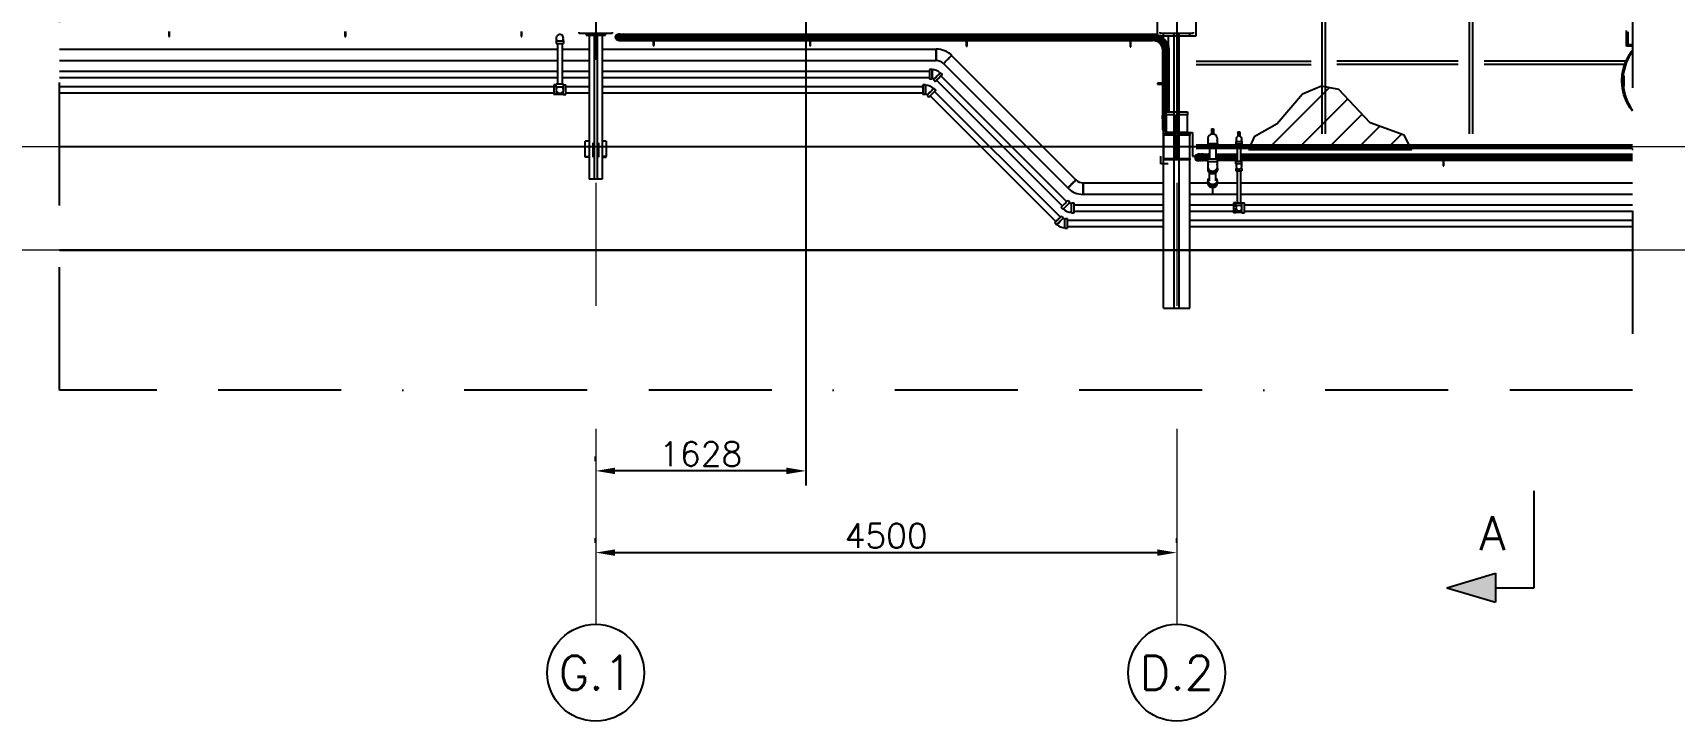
# Model space of a CAD drawing. Header units: metres. Extents: x 0 to 63075, y 0 to 44550.
# Drawn here: x 8052 to 20764, y 20105 to 25435 of the extents above; entities that cross this region are included whole.
import ezdxf
from ezdxf.enums import TextEntityAlignment as Align

# ---------------------------------------------------------------- set-up
doc = ezdxf.new("R2010")
doc.units = ezdxf.units.M
doc.header["$LTSCALE"] = 75
for name, pattern in [('BORDER', [44.45, 12.7, -6.35, 12.7, -6.35, 0, -6.35]), ('CENTER2', [28.575, 19.05, -3.175, 3.175, -3.175]), ('CENTERX2', [101.6, 63.5, -12.7, 12.7, -12.7])]:
    doc.linetypes.add(name, pattern=pattern)
for name, color, linetype in [('GSB', 7, 'Continuous'), ('SC1', 7, 'CENTER2'), ('SDM', 7, 'Continuous'), ('SL1', 8, 'Continuous'), ('SLM', 1, 'BORDER')]:
    doc.layers.add(name, color=color, linetype=linetype)
doc.styles.add('R100', font='simplex.shx', dxfattribs={"height": 2.5})
doc.styles.add('R140', font='simplex.shx', dxfattribs={"height": 3.5})
doc.styles.add('ROMANS', font='ROMANS.SHX')
doc.dimstyles.new('75___1-75', dxfattribs={"dimscale": 75, "dimtxt": 2.5, "dimasz": 2, "dimexe": 1.5, "dimexo": 1, "dimgap": 0.5, "dimtad": 1, "dimdec": 0, "dimzin": 12, "dimtxsty": 'ROMANS', "dimcen": 0, "dimclrd": 256, "dimclre": 256, "dimclrt": 3, "dimazin": 3, "dimtfac": 1, "dimtdec": 0, "dimtmove": 0, "dimatfit": 0, "dimfxl": 1, "dimlwd": -1, "dimlwe": -1, "dimarcsym": 0})

# ---------------------------------------------------------------- blocks, each defined once
blk = doc.blocks.new('A$C52ce5e24')
at = {"layer": 'SL1'}
h = blk.add_hatch(dxfattribs=at)
h.set_pattern_fill('_USER', color=256, scale=162.5, angle=45, style=0, pattern_type=0)
h.set_pattern_definition([(45, (-23841.37, -18073.27), (-114.90485, 114.90485), [])])
h.paths.add_polyline_path([(9209, 2979), (10471, 2979), (10414, 3092), (10151, 3188), (9908, 3445), (9772, 3471), (9625, 3408), (9429, 3178), (9252, 3079)])
for p, q in [((9779, 3101), (9779, 4201)), ((9779, 3101), (9779, 4201)), ((9805, 3101), (9805, 4201)), ((9805, 3101), (9805, 4201)), ((10919, 3101), (10919, 4201)), ((10919, 3101), (10919, 4201)), ((10945, 3101), (10945, 4201)), ((10945, 3101), (10945, 4201)), ((4152, 4124), (4152, 3878)), ((8652, 4144), (8652, 3858)), ((8800, 4144), (8800, 3858)), ((8504, 3867), (8504, 3997)), ((846, 3894), (846, 3855)), ((846, 3855), (852, 3855)), ((852, 3855), (852, 3894)), ((2210, 3894), (2210, 3855)), ((2210, 3855), (2216, 3855)), ((2216, 3855), (2216, 3894)), ((3574, 3894), (3574, 3855)), ((3574, 3855), (3580, 3855)), ((3580, 3855), (3580, 3894)), ((3846, 3823), (3902, 3823)), ((3846, 3823), (3846, 3802)), ((3849, 3823), (3849, 3838)), ((3899, 3838), (3899, 3823)), ((3902, 3823), (3902, 3802)), ((4024, 3878), (4024, 3889)), ((4280, 3878), (4024, 3878)), ((4077, 3878), (4077, 3866)), ((4077, 3866), (4227, 3866)), ((4102, 3866), (4102, 2751)), ((4140, 3866), (4140, 2751)), ((4140, 3866), (4140, 2751)), ((4152, 3878), (4152, 3866)), ((4164, 3866), (4164, 2751)), ((4164, 3866), (4164, 2751)), ((4202, 3866), (4202, 2751)), ((4227, 3866), (4227, 3878)), ((4280, 3889), (4280, 3878)), ((4306, 3850), (4307, 3859)), ((4309, 3850), (4306, 3850)), ((4307, 3841), (4306, 3850)), ((4307, 3859), (4313, 3867)), ((4310, 3859), (4307, 3859)), ((4313, 3833), (4307, 3841)), ((4310, 3841), (4307, 3841)), ((4309, 3850), (4310, 3859)), ((4309, 3850), (4318, 3850)), ((4310, 3841), (4309, 3850)), ((4310, 3859), (4316, 3867)), ((4310, 3859), (4320, 3859)), ((4316, 3833), (4310, 3841)), ((4320, 3841), (4310, 3841)), ((4313, 3867), (4321, 3872)), ((4316, 3867), (4313, 3867)), ((4316, 3833), (4313, 3833)), ((4321, 3827), (4313, 3833)), ((4316, 3867), (4323, 3872)), ((4316, 3867), (4324, 3867)), ((4316, 3833), (4324, 3833)), ((4323, 3827), (4316, 3833)), ((4318, 3850), (4320, 3859)), ((4320, 3841), (4318, 3850)), ((4318, 3850), (4333, 3850)), ((4320, 3859), (4324, 3867)), ((4320, 3859), (4334, 3859)), ((4324, 3833), (4320, 3841)), ((4334, 3841), (4320, 3841)), ((4321, 3872), (4330, 3874)), ((4323, 3872), (4321, 3872)), ((4330, 3825), (4321, 3827)), ((4323, 3827), (4321, 3827)), ((4332, 3874), (4323, 3872)), ((4323, 3872), (4331, 3872)), ((4323, 3827), (4331, 3827)), ((4332, 3825), (4323, 3827)), ((4324, 3867), (4331, 3872)), ((4324, 3867), (4338, 3867)), ((4331, 3827), (4324, 3833)), ((4324, 3833), (4338, 3833)), ((4330, 3874), (4331, 3874)), ((4332, 3825), (4330, 3825)), ((4331, 3872), (4340, 3874)), ((4331, 3872), (4344, 3872)), ((4331, 3827), (4344, 3827)), ((4340, 3825), (4331, 3827)), ((4340, 3874), (4332, 3874)), ((4332, 3825), (4340, 3825)), ((4333, 3850), (4334, 3859)), ((4333, 3850), (4352, 3850)), ((4334, 3841), (4333, 3850)), ((4334, 3859), (4338, 3867)), ((4334, 3859), (4354, 3859)), ((4354, 3841), (4334, 3841)), ((4338, 3833), (4334, 3841)), ((4338, 3867), (4344, 3872)), ((4338, 3867), (4357, 3867)), ((4344, 3827), (4338, 3833)), ((4338, 3833), (4357, 3833)), ((4340, 3874), (4352, 3874)), ((4340, 3825), (4352, 3825)), ((4344, 3872), (4352, 3874)), ((4362, 3872), (4344, 3872)), ((4344, 3827), (4362, 3827)), ((4352, 3825), (4344, 3827)), ((4348, 3872), (4346, 3873)), ((4352, 3874), (4359, 3872)), ((4352, 3874), (4368, 3874)), ((4352, 3850), (4354, 3859)), ((4354, 3841), (4352, 3850)), ((4352, 3850), (4376, 3850)), ((4352, 3825), (4368, 3825)), ((4354, 3859), (4357, 3867)), ((4354, 3859), (4377, 3859)), ((4357, 3833), (4354, 3841)), ((4377, 3841), (4354, 3841)), ((4357, 3867), (4362, 3872)), ((4379, 3867), (4357, 3867)), ((4362, 3827), (4357, 3833)), ((4357, 3833), (4379, 3833)), ((4365, 3867), (4361, 3871)), ((4368, 3874), (4362, 3872)), ((4362, 3872), (4383, 3872)), ((4368, 3825), (4362, 3827)), ((4362, 3827), (4383, 3827)), ((4368, 3874), (4387, 3874)), ((4368, 3825), (4387, 3825)), ((4373, 3872), (4378, 3867)), ((4376, 3850), (4377, 3859)), ((4377, 3841), (4376, 3850)), ((4376, 3850), (4402, 3850)), ((4377, 3859), (4379, 3867)), ((4377, 3859), (4403, 3859)), ((4403, 3841), (4377, 3841)), ((4379, 3833), (4377, 3841)), ((4383, 3872), (4379, 3867)), ((4379, 3867), (4404, 3867)), ((4379, 3833), (4404, 3833)), ((4383, 3827), (4379, 3833)), ((4383, 3872), (4387, 3874)), ((4406, 3872), (4383, 3872)), ((4387, 3825), (4383, 3827)), ((4383, 3827), (4406, 3827)), ((4387, 3874), (4408, 3874)), ((4387, 3874), (4391, 3872)), ((4387, 3825), (4408, 3825)), ((4402, 3850), (4403, 3859)), ((4402, 3850), (4430, 3850)), ((4403, 3841), (4402, 3850)), ((4403, 3859), (4404, 3867)), ((4403, 3859), (4430, 3859)), ((4403, 3841), (4430, 3841)), ((4404, 3833), (4403, 3841)), ((4404, 3867), (4406, 3872)), ((4404, 3867), (4430, 3867)), ((4404, 3833), (4430, 3833)), ((4406, 3827), (4404, 3833)), ((4408, 3874), (4406, 3872)), ((4406, 3872), (4430, 3872)), ((4408, 3825), (4406, 3827)), ((4406, 3827), (4430, 3827)), ((4408, 3874), (4430, 3874)), ((4408, 3825), (4430, 3825)), ((4430, 3874), (8465, 3874)), ((4430, 3872), (4430, 3874)), ((4430, 3872), (8465, 3872)), ((4430, 3867), (4430, 3872)), ((4430, 3859), (4430, 3867)), ((4430, 3867), (8465, 3867)), ((4430, 3859), (8465, 3859)), ((4430, 3850), (4430, 3859)), ((4430, 3850), (8465, 3850)), ((4430, 3841), (4430, 3850)), ((4430, 3841), (8465, 3841)), ((4430, 3833), (4430, 3841)), ((4430, 3827), (4430, 3833)), ((4430, 3833), (8465, 3833)), ((4430, 3825), (4430, 3827)), ((4430, 3827), (8465, 3827)), ((4430, 3825), (8465, 3825)), ((4598, 3825), (4598, 3786)), ((4605, 3786), (4605, 3825)), ((5810, 3825), (5810, 3783)), ((5816, 3783), (5816, 3825)), ((7022, 3825), (7022, 3780)), ((7028, 3780), (7028, 3825)), ((8291, 3825), (8291, 3776)), ((8297, 3776), (8297, 3825)), ((8493, 3871), (8465, 3874)), ((8465, 3872), (8465, 3874)), ((8493, 3869), (8465, 3872)), ((8465, 3867), (8465, 3872)), ((8465, 3859), (8465, 3867)), ((8492, 3864), (8465, 3867)), ((8490, 3856), (8465, 3859)), ((8465, 3850), (8465, 3859)), ((8488, 3847), (8465, 3850)), ((8465, 3841), (8465, 3850)), ((8486, 3838), (8465, 3841)), ((8465, 3833), (8465, 3841)), ((8465, 3827), (8465, 3833)), ((8484, 3831), (8465, 3833)), ((8465, 3825), (8465, 3827)), ((8483, 3825), (8465, 3827)), ((8482, 3824), (8465, 3825)), ((8482, 3824), (8483, 3825)), ((8482, 3824), (8498, 3818)), ((8483, 3825), (8484, 3831)), ((8483, 3825), (8499, 3820)), ((8484, 3831), (8486, 3838)), ((8484, 3831), (8501, 3824)), ((8486, 3838), (8488, 3847)), ((8505, 3832), (8486, 3838)), ((8488, 3847), (8490, 3856)), ((8488, 3847), (8509, 3840)), ((8490, 3856), (8492, 3864)), ((8490, 3856), (8513, 3848)), ((8492, 3864), (8493, 3869)), ((8492, 3864), (8516, 3855)), ((8493, 3871), (8519, 3862)), ((8493, 3869), (8493, 3871)), ((8493, 3869), (8519, 3860)), ((8498, 3818), (8499, 3820)), ((8498, 3818), (8513, 3809)), ((8499, 3820), (8501, 3824)), ((8499, 3820), (8514, 3810)), ((8501, 3824), (8505, 3832)), ((8501, 3824), (8517, 3815)), ((8505, 3832), (8509, 3840)), ((8522, 3821), (8505, 3832)), ((8509, 3840), (8513, 3848)), ((8509, 3840), (8528, 3828)), ((8513, 3848), (8516, 3855)), ((8513, 3848), (8534, 3835)), ((8514, 3810), (8517, 3815)), ((8516, 3855), (8519, 3860)), ((8516, 3855), (8539, 3842)), ((8517, 3815), (8522, 3821)), ((8517, 3815), (8530, 3801)), ((8519, 3862), (8543, 3847)), ((8519, 3860), (8519, 3862)), ((8519, 3860), (8542, 3846)), ((8522, 3821), (8528, 3828)), ((8536, 3806), (8522, 3821)), ((8524, 3878), (8524, 3889)), ((8780, 3878), (8524, 3878)), ((8585, 3858), (8525, 3858)), ((8528, 3828), (8534, 3835)), ((8528, 3828), (8544, 3812)), ((8534, 3835), (8539, 3842)), ((8534, 3835), (8551, 3818)), ((8539, 3842), (8542, 3846)), ((8539, 3842), (8557, 3823)), ((8542, 3846), (8543, 3847)), ((8542, 3846), (8561, 3826)), ((8543, 3847), (8563, 3827)), ((8544, 3812), (8551, 3818)), ((8550, 3840), (8550, 3878)), ((8551, 3818), (8557, 3823)), ((8551, 3818), (8564, 3797)), ((8557, 3823), (8561, 3826)), ((8557, 3823), (8571, 3801)), ((8561, 3826), (8563, 3827)), ((8561, 3826), (8576, 3803)), ((8578, 3804), (8563, 3827)), ((8585, 3858), (8585, 3781)), ((8800, 3858), (8585, 3858)), ((8632, 1751), (8632, 3878)), ((8632, 1751), (8632, 3878)), ((8652, 3858), (8652, 3103)), ((8672, 1751), (8672, 3878)), ((8672, 1751), (8672, 3878)), ((8753, 3858), (8753, 3878)), ((8780, 3889), (8780, 3878)), ((12135, 3781), (12135, 3901)), ((12145, 3891), (12145, 3791)), ((0, 3758), (3857, 3758)), ((3846, 3802), (3902, 3802)), ((3857, 3802), (3857, 3485)), ((3891, 3802), (3891, 3485)), ((3891, 3758), (4102, 3758)), ((4202, 3758), (6790, 3758)), ((4598, 3786), (4605, 3786)), ((5810, 3783), (5816, 3783)), ((6790, 3669), (6790, 3758)), ((6790, 3758), (6790, 3713)), ((6790, 3713), (6790, 3669)), ((6908, 3709), (7871, 2746)), ((7022, 3780), (7028, 3780)), ((8291, 3776), (8297, 3776)), ((8513, 3809), (8514, 3810)), ((8513, 3809), (8525, 3797)), ((8514, 3810), (8526, 3798)), ((8525, 3797), (8526, 3798)), ((8525, 3797), (8534, 3783)), ((8526, 3798), (8530, 3801)), ((8526, 3798), (8535, 3783)), ((8530, 3801), (8536, 3806)), ((8530, 3801), (8540, 3786)), ((8534, 3783), (8539, 3767)), ((8534, 3783), (8535, 3783)), ((8535, 3783), (8540, 3786)), ((8535, 3783), (8541, 3767)), ((8536, 3806), (8544, 3812)), ((8547, 3789), (8536, 3806)), ((8539, 3767), (8541, 3750)), ((8539, 3767), (8541, 3767)), ((8540, 3786), (8547, 3789)), ((8540, 3786), (8546, 3768)), ((8541, 3767), (8546, 3768)), ((8541, 3767), (8543, 3750)), ((8541, 3750), (8541, 3243)), ((8541, 3750), (8543, 3750)), ((8543, 3750), (8543, 3243)), ((8543, 3750), (8548, 3750)), ((8544, 3812), (8556, 3793)), ((8546, 3768), (8554, 3770)), ((8546, 3768), (8548, 3750)), ((8547, 3789), (8556, 3793)), ((8554, 3770), (8547, 3789)), ((8548, 3750), (8556, 3750)), ((8548, 3750), (8548, 3243)), ((8554, 3770), (8563, 3772)), ((8554, 3770), (8556, 3750)), ((8556, 3793), (8564, 3797)), ((8556, 3793), (8563, 3772)), ((8556, 3750), (8556, 3243)), ((8556, 3750), (8565, 3750)), ((8563, 3772), (8572, 3774)), ((8563, 3772), (8565, 3750)), ((8564, 3797), (8571, 3801)), ((8564, 3797), (8572, 3774)), ((8565, 3750), (8565, 3243)), ((8565, 3750), (8575, 3750)), ((8571, 3801), (8576, 3803)), ((8571, 3801), (8580, 3776)), ((8572, 3774), (8580, 3776)), ((8572, 3774), (8575, 3750)), ((8575, 3750), (8575, 3271)), ((8575, 3750), (8583, 3750)), ((8576, 3803), (8578, 3804)), ((8576, 3803), (8585, 3777)), ((8578, 3804), (8587, 3778)), ((8580, 3776), (8585, 3777)), ((8580, 3776), (8583, 3750)), ((8583, 3750), (8588, 3750)), ((8583, 3750), (8583, 3271)), ((8585, 3777), (8587, 3778)), ((8585, 3777), (8588, 3750)), ((8587, 3778), (8590, 3750)), ((8588, 3750), (8590, 3750)), ((8588, 3750), (8588, 3271)), ((8590, 3750), (8590, 3271)), ((12127, 3654), (12148, 3697)), ((12153, 3694), (12133, 3651)), ((12183, 3781), (12135, 3781)), ((12183, 3791), (12145, 3791)), ((12148, 3697), (12174, 3738)), ((12179, 3734), (12153, 3694)), ((12155, 3781), (12155, 3791)), ((12174, 3738), (12183, 3749)), ((12183, 3739), (12179, 3734)), ((0, 3669), (3857, 3669)), ((0, 3587), (3857, 3587)), ((3891, 3669), (4102, 3669)), ((3891, 3587), (4102, 3587)), ((4202, 3669), (6790, 3669)), ((4202, 3587), (6736, 3587)), ((6736, 3601), (6736, 3526)), ((6757, 3601), (6736, 3601)), ((6757, 3601), (6757, 3526)), ((6757, 3529), (6757, 3598)), ((6821, 3574), (6836, 3560)), ((6845, 3646), (7808, 2683)), ((8802, 3663), (9692, 3663)), ((8802, 3663), (9692, 3663)), ((8802, 3639), (9692, 3639)), ((8802, 3639), (9692, 3639)), ((10832, 3663), (9892, 3663)), ((10832, 3663), (9892, 3663)), ((10832, 3639), (9892, 3639)), ((10832, 3639), (9892, 3639)), ((12122, 3663), (11032, 3663)), ((12122, 3663), (11032, 3663)), ((12122, 3639), (11032, 3639)), ((12122, 3639), (11032, 3639)), ((12100, 3512), (12103, 3560)), ((12103, 3560), (12112, 3608)), ((12110, 3560), (12107, 3512)), ((12119, 3606), (12110, 3560)), ((12112, 3608), (12127, 3654)), ((12133, 3651), (12119, 3606)), ((0, 3539), (3857, 3539)), ((0, 3467), (3828, 3467)), ((3828, 3481), (3828, 3443)), ((3846, 3481), (3828, 3481)), ((3828, 3443), (3828, 3406)), ((3902, 3485), (3846, 3485)), ((3846, 3464), (3846, 3485)), ((3902, 3464), (3846, 3464)), ((3849, 3455), (3849, 3464)), ((3849, 3464), (3849, 3455)), ((3849, 3449), (3849, 3464)), ((3891, 3539), (4102, 3539)), ((3899, 3455), (3899, 3464)), ((3899, 3464), (3899, 3449)), ((3902, 3464), (3902, 3485)), ((3902, 3481), (3920, 3481)), ((3920, 3443), (3920, 3481)), ((3920, 3467), (4102, 3467)), ((3920, 3406), (3920, 3443)), ((4202, 3539), (6736, 3539)), ((4202, 3467), (6686, 3467)), ((6686, 3481), (6686, 3406)), ((6707, 3481), (6686, 3481)), ((6707, 3481), (6707, 3406)), ((6707, 3409), (6707, 3478)), ((6757, 3526), (6736, 3526)), ((6768, 3521), (6782, 3506)), ((6771, 3454), (6786, 3440)), ((6792, 3516), (7766, 2542)), ((6826, 3550), (7801, 2576)), ((8502, 3493), (8502, 3487)), ((8541, 3493), (8502, 3493)), ((8502, 3487), (8541, 3487)), ((12100, 3511), (12100, 3512)), ((12100, 3510), (12100, 3511)), ((12104, 3456), (12100, 3510)), ((12116, 3403), (12104, 3456)), ((12107, 3512), (12107, 3511)), ((12107, 3511), (12107, 3510)), ((12107, 3510), (12111, 3457)), ((12110, 3471), (12110, 3551)), ((12110, 3551), (12116, 3551)), ((12116, 3471), (12110, 3471)), ((12111, 3457), (12122, 3405)), ((12116, 3551), (12116, 3471)), ((0, 3419), (3828, 3419)), ((3849, 3406), (3828, 3406)), ((3849, 3409), (3849, 3432)), ((3849, 3432), (3849, 3406)), ((3849, 3409), (3899, 3409)), ((3899, 3406), (3899, 3432)), ((3899, 3406), (3920, 3406)), ((3920, 3419), (4102, 3419)), ((4202, 3419), (6686, 3419)), ((6707, 3406), (6686, 3406)), ((6718, 3401), (6732, 3386)), ((6742, 3396), (7716, 2422)), ((6776, 3430), (7751, 2456)), ((12135, 3353), (12116, 3403)), ((12122, 3405), (12141, 3355)), ((12161, 3305), (12135, 3353)), ((12141, 3355), (12166, 3308)), ((12166, 3308), (12183, 3286)), ((8541, 3243), (8543, 3243)), ((8541, 3221), (8541, 3243)), ((8541, 3221), (8541, 3200)), ((8541, 3221), (8543, 3219)), ((8541, 3200), (8541, 3181)), ((8541, 3200), (8543, 3196)), ((8541, 3181), (8543, 3175)), ((8541, 3181), (8541, 3165)), ((8543, 3243), (8548, 3243)), ((8543, 3219), (8543, 3243)), ((8543, 3219), (8548, 3217)), ((8543, 3219), (8543, 3196)), ((8543, 3196), (8543, 3175)), ((8543, 3196), (8548, 3192)), ((8548, 3217), (8548, 3243)), ((8548, 3243), (8556, 3243)), ((8548, 3217), (8548, 3192)), ((8548, 3217), (8556, 3216)), ((8548, 3192), (8548, 3170)), ((8548, 3192), (8556, 3190)), ((8556, 3216), (8556, 3243)), ((8556, 3243), (8565, 3243)), ((8556, 3190), (8556, 3216)), ((8556, 3216), (8565, 3216)), ((8556, 3167), (8556, 3190)), ((8556, 3190), (8565, 3189)), ((8565, 3216), (8565, 3243)), ((8565, 3243), (8569, 3243)), ((8565, 3216), (8565, 3189)), ((8565, 3216), (8569, 3216)), ((8565, 3189), (8569, 3190)), ((8565, 3189), (8565, 3166)), ((8569, 3248), (8569, 3271)), ((8569, 3271), (8735, 3271)), ((8569, 3248), (8569, 3115)), ((8639, 3248), (8569, 3248)), ((8639, 3115), (8639, 3248)), ((8649, 3115), (8649, 3227)), ((8655, 3227), (8655, 3115)), ((8665, 3115), (8665, 3248)), ((8735, 3248), (8665, 3248)), ((8735, 3271), (8735, 3248)), ((8735, 3115), (8735, 3248)), ((12183, 3276), (12161, 3305)), ((8541, 3165), (8541, 3153)), ((8541, 3165), (8543, 3158)), ((8541, 3153), (8541, 3146)), ((8541, 3153), (8543, 3145)), ((8541, 3146), (8541, 3143)), ((8541, 3146), (8543, 3137)), ((8541, 3143), (8543, 3134)), ((8543, 3175), (8543, 3158)), ((8543, 3175), (8548, 3170)), ((8543, 3158), (8543, 3145)), ((8543, 3158), (8548, 3152)), ((8543, 3145), (8543, 3137)), ((8543, 3145), (8548, 3138)), ((8543, 3137), (8548, 3129)), ((8543, 3137), (8543, 3134)), ((8543, 3134), (8548, 3126)), ((8548, 3170), (8556, 3167)), ((8548, 3170), (8548, 3152)), ((8548, 3152), (8548, 3138)), ((8548, 3152), (8556, 3148)), ((8548, 3138), (8548, 3129)), ((8548, 3138), (8556, 3133)), ((8548, 3129), (8548, 3126)), ((8548, 3129), (8556, 3124)), ((8548, 3126), (8556, 3121)), ((8550, 1751), (8550, 3125)), ((8550, 3092), (8550, 3103)), ((8550, 3103), (8753, 3103)), ((8638, 3092), (8550, 3092)), ((8553, 2911), (8553, 3092)), ((8556, 3167), (8565, 3166)), ((8556, 3148), (8556, 3167)), ((8556, 3133), (8556, 3148)), ((8556, 3148), (8565, 3146)), ((8556, 3133), (8565, 3131)), ((8556, 3124), (8556, 3133)), ((8556, 3124), (8565, 3122)), ((8556, 3124), (8556, 3121)), ((8556, 3121), (8565, 3119)), ((8565, 3166), (8569, 3166)), ((8565, 3166), (8565, 3146)), ((8565, 3146), (8569, 3147)), ((8565, 3146), (8565, 3131)), ((8565, 3131), (8569, 3132)), ((8565, 3131), (8565, 3122)), ((8565, 3122), (8569, 3123)), ((8565, 3122), (8565, 3119)), ((8565, 3119), (8569, 3120)), ((8569, 3115), (8735, 3115)), ((8569, 3103), (8569, 3115)), ((8735, 3103), (8569, 3103)), ((8648, 3077), (8633, 3092)), ((8639, 3121), (8655, 3121)), ((8648, 2921), (8648, 3082)), ((8655, 3121), (8663, 3121)), ((8671, 3092), (8656, 3077)), ((8656, 3082), (8656, 2921)), ((8663, 3128), (8663, 3115)), ((8753, 3092), (8666, 3092)), ((8735, 3115), (8735, 3103)), ((8735, 3113), (8773, 3113)), ((8751, 3092), (8751, 2911)), ((8753, 1751), (8753, 3113)), ((8753, 3103), (8753, 3092)), ((8773, 3113), (8773, 2928)), ((8895, 3028), (8895, 3058)), ((8922, 3141), (8937, 3141)), ((8922, 3141), (8922, 3099)), ((8937, 3141), (8937, 3099)), ((8964, 3058), (8964, 3028)), ((9114, 3043), (9114, 3057)), ((9126, 3117), (9134, 3117)), ((9126, 3117), (9126, 3084)), ((9134, 3117), (9141, 3117)), ((9141, 3117), (9141, 3084)), ((9154, 3057), (9154, 3043)), ((8553, 3001), (0, 3001)), ((4102, 3044), (4071, 3044)), ((4071, 2925), (4071, 3044)), ((4071, 2920), (4071, 2925)), ((4071, 2925), (4102, 2925)), ((4131, 2920), (4131, 3033)), ((4173, 3033), (4173, 2920)), ((4233, 3044), (4202, 3044)), ((4233, 2925), (4202, 2925)), ((4233, 3044), (4233, 2925)), ((4233, 2920), (4233, 2925)), ((8530, 2870), (8530, 2928)), ((8648, 3001), (8553, 3001)), ((8633, 2911), (8648, 2926)), ((8656, 3001), (8648, 3001)), ((8751, 3001), (8656, 3001)), ((8656, 2926), (8671, 2911)), ((8773, 3001), (8751, 3001)), ((12183, 3001), (8773, 3001)), ((8773, 2928), (8796, 2928)), ((8796, 2928), (8794, 2918)), ((8801, 2936), (8796, 2928)), ((8799, 2928), (8796, 2928)), ((8799, 2928), (8797, 2918)), ((8804, 2936), (8799, 2928)), ((8799, 2928), (8808, 2928)), ((8801, 2936), (8809, 2941)), ((8804, 2936), (8801, 2936)), ((12183, 3014), (8802, 3014)), ((12183, 3014), (8802, 3014)), ((12183, 2988), (8802, 2988)), ((12183, 2988), (8802, 2988)), ((8812, 2941), (8804, 2936)), ((8813, 2936), (8804, 2936)), ((8808, 2928), (8806, 2918)), ((8813, 2936), (8808, 2928)), ((8808, 2928), (8823, 2928)), ((8809, 2941), (8818, 2943)), ((8821, 2943), (8812, 2941)), ((8820, 2941), (8812, 2941)), ((8820, 2941), (8813, 2936)), ((8827, 2936), (8813, 2936)), ((8818, 2943), (8820, 2942)), ((8820, 2941), (8828, 2943)), ((8833, 2941), (8820, 2941)), ((8828, 2943), (8821, 2943)), ((8823, 2928), (8821, 2918)), ((8827, 2936), (8823, 2928)), ((8823, 2928), (8842, 2928)), ((8824, 2942), (8828, 2941)), ((8833, 2941), (8827, 2936)), ((8845, 2936), (8827, 2936)), ((8828, 2943), (8840, 2943)), ((8835, 2941), (8828, 2943)), ((8840, 2943), (8833, 2941)), ((8850, 2941), (8833, 2941)), ((8856, 2943), (8840, 2943)), ((8842, 2928), (8841, 2918)), ((8845, 2936), (8842, 2928)), ((8842, 2928), (8865, 2928)), ((8850, 2941), (8845, 2936)), ((8868, 2936), (8845, 2936)), ((8850, 2941), (8856, 2943)), ((8871, 2941), (8850, 2941)), ((8856, 2943), (8875, 2943)), ((8862, 2941), (8856, 2943)), ((8865, 2928), (8864, 2918)), ((8865, 2928), (8868, 2936)), ((8891, 2928), (8865, 2928)), ((8870, 2928), (8867, 2935)), ((8871, 2941), (8868, 2936)), ((8868, 2936), (8892, 2936)), ((8894, 2941), (8871, 2941)), ((8875, 2943), (8896, 2943)), ((8879, 2941), (8875, 2943)), ((8885, 2928), (8883, 2936)), ((8892, 2936), (8891, 2928)), ((8891, 2928), (8906, 2928)), ((8891, 2928), (8891, 2918)), ((8892, 3028), (8968, 3028)), ((8892, 3028), (8892, 3008)), ((8892, 3008), (8968, 3008)), ((8894, 2941), (8892, 2936)), ((8892, 2936), (8906, 2936)), ((8896, 2943), (8894, 2941)), ((8894, 2941), (8906, 2941)), ((8906, 2943), (8896, 2943)), ((8906, 3008), (8906, 2905)), ((8954, 3008), (8954, 2905)), ((8954, 2943), (9120, 2943)), ((9120, 2941), (8954, 2941)), ((9120, 2936), (8954, 2936)), ((9120, 2928), (8954, 2928)), ((8968, 3028), (8968, 3008)), ((9111, 3043), (9157, 3043)), ((9111, 3043), (9111, 3025)), ((9111, 3025), (9157, 3025)), ((9120, 3025), (9120, 2887)), ((9147, 3025), (9147, 2887)), ((9147, 2943), (12183, 2943)), ((12183, 2941), (9147, 2941)), ((12183, 2936), (9147, 2936)), ((12183, 2928), (9147, 2928)), ((9157, 3043), (9157, 3025)), ((4102, 2920), (4071, 2920)), ((4202, 2920), (4233, 2920)), ((8585, 2870), (8530, 2870)), ((8550, 2900), (8550, 2911)), ((8550, 2911), (8638, 2911)), ((8753, 2900), (8550, 2900)), ((8666, 2911), (8753, 2911)), ((8753, 2911), (8753, 2900)), ((8797, 2918), (8794, 2918)), ((8794, 2918), (8796, 2909)), ((8796, 2909), (8801, 2901)), ((8799, 2909), (8796, 2909)), ((8806, 2918), (8797, 2918)), ((8797, 2918), (8799, 2909)), ((8799, 2909), (8804, 2901)), ((8808, 2909), (8799, 2909)), ((8804, 2901), (8801, 2901)), ((8801, 2901), (8809, 2896)), ((8813, 2901), (8804, 2901)), ((8804, 2901), (8812, 2896)), ((8806, 2918), (8808, 2909)), ((8821, 2918), (8806, 2918)), ((8808, 2909), (8813, 2901)), ((8823, 2909), (8808, 2909)), ((8809, 2896), (8818, 2894)), ((8812, 2896), (8809, 2896)), ((8820, 2896), (8812, 2896)), ((8812, 2896), (8821, 2894)), ((8813, 2901), (8820, 2896)), ((8827, 2901), (8813, 2901)), ((8821, 2894), (8818, 2894)), ((8820, 2896), (8828, 2894)), ((8833, 2896), (8820, 2896)), ((8841, 2918), (8821, 2918)), ((8821, 2918), (8823, 2909)), ((8828, 2894), (8821, 2894)), ((8842, 2909), (8823, 2909)), ((8823, 2909), (8827, 2901)), ((8827, 2901), (8833, 2896)), ((8845, 2901), (8827, 2901)), ((8840, 2894), (8828, 2894)), ((8850, 2896), (8833, 2896)), ((8833, 2896), (8840, 2894)), ((8856, 2894), (8840, 2894)), ((8841, 2918), (8842, 2909)), ((8864, 2918), (8841, 2918)), ((8842, 2909), (8845, 2901)), ((8865, 2909), (8842, 2909)), ((8845, 2901), (8850, 2896)), ((8868, 2901), (8845, 2901)), ((8850, 2896), (8856, 2894)), ((8871, 2896), (8850, 2896)), ((8875, 2894), (8856, 2894)), ((8864, 2918), (8865, 2909)), ((8891, 2918), (8864, 2918)), ((8865, 2909), (8868, 2901)), ((8891, 2909), (8865, 2909)), ((8892, 2901), (8868, 2901)), ((8868, 2901), (8871, 2896)), ((8871, 2896), (8875, 2894)), ((8892, 2896), (8871, 2896)), ((8892, 2894), (8875, 2894)), ((8891, 2918), (8906, 2918)), ((8891, 2918), (8891, 2909)), ((8891, 2909), (8906, 2909)), ((8891, 2909), (8892, 2902)), ((8968, 2905), (8892, 2905)), ((8892, 2884), (8892, 2905)), ((8968, 2884), (8892, 2884)), ((8892, 2835), (8892, 2820)), ((8895, 2855), (8895, 2884)), ((8895, 2836), (8895, 2835)), ((8906, 2738), (8906, 2800)), ((9120, 2918), (8954, 2918)), ((9120, 2909), (8954, 2909)), ((8954, 2738), (8954, 2800)), ((8964, 2884), (8964, 2855)), ((8964, 2835), (8964, 2836)), ((8968, 2884), (8968, 2905)), ((9120, 2901), (8968, 2901)), ((9120, 2896), (8968, 2896)), ((9120, 2894), (8968, 2894)), ((8968, 2835), (8968, 2820)), ((9157, 2887), (9111, 2887)), ((9111, 2870), (9111, 2887)), ((9157, 2870), (9111, 2870)), ((9111, 2832), (9116, 2832)), ((9111, 2832), (9111, 2814)), ((9111, 2814), (9157, 2814)), ((9114, 2855), (9114, 2870)), ((9114, 2839), (9114, 2832)), ((9118, 2894), (9118, 2887)), ((9120, 2814), (9120, 2565)), ((12183, 2918), (9147, 2918)), ((12183, 2909), (9147, 2909)), ((12183, 2901), (9147, 2901)), ((12183, 2896), (9147, 2896)), ((12183, 2894), (9147, 2894)), ((9147, 2814), (9147, 2565)), ((9152, 2832), (9157, 2832)), ((9154, 2870), (9154, 2855)), ((9154, 2832), (9154, 2839)), ((9157, 2870), (9157, 2887)), ((9157, 2832), (9157, 2814)), ((10715, 2894), (10715, 2855)), ((10715, 2855), (10721, 2855)), ((10721, 2855), (10721, 2894)), ((4202, 2751), (4102, 2751)), ((7927, 2634), (7927, 2723)), ((7927, 2723), (7927, 2678)), ((7927, 2723), (8550, 2723)), ((7927, 2678), (7927, 2634)), ((8753, 2723), (8892, 2723)), ((8892, 2723), (8892, 2738)), ((8895, 2710), (8895, 2712)), ((8930, 2685), (8930, 2634)), ((8930, 2685), (8930, 2678)), ((8930, 2685), (8930, 2678)), ((8930, 2678), (8930, 2634)), ((8930, 2678), (8930, 2634)), ((8964, 2710), (8964, 2712)), ((8968, 2723), (8968, 2738)), ((8968, 2723), (9120, 2723)), ((9147, 2723), (12183, 2723)), ((7825, 2571), (7810, 2585)), ((7836, 2491), (7836, 2566)), ((7836, 2566), (7857, 2566)), ((7836, 2494), (7836, 2563)), ((7857, 2491), (7857, 2566)), ((7857, 2552), (8550, 2552)), ((7927, 2634), (8550, 2634)), ((8753, 2634), (8930, 2634)), ((8753, 2552), (9091, 2552)), ((8930, 2634), (9120, 2634)), ((9091, 2566), (9091, 2528)), ((9111, 2566), (9091, 2566)), ((9111, 2566), (9111, 2565)), ((9157, 2565), (9111, 2565)), ((9111, 2547), (9111, 2565)), ((9111, 2534), (9111, 2547)), ((9111, 2547), (9111, 2534)), ((9157, 2547), (9111, 2547)), ((9114, 2533), (9114, 2547)), ((9147, 2634), (12183, 2634)), ((9154, 2547), (9154, 2533)), ((9156, 2565), (9156, 2566)), ((9156, 2566), (9177, 2566)), ((9156, 2534), (9156, 2547)), ((9157, 2547), (9157, 2565)), ((9177, 2528), (9177, 2566)), ((9177, 2552), (12183, 2552)), ((7771, 2517), (7757, 2532)), ((7775, 2451), (7760, 2465)), ((7786, 2371), (7786, 2446)), ((7786, 2446), (7807, 2446)), ((7786, 2374), (7786, 2443)), ((7807, 2371), (7807, 2446)), ((7807, 2432), (8550, 2432)), ((7836, 2491), (7857, 2491)), ((7857, 2504), (8550, 2504)), ((8753, 2504), (9091, 2504)), ((8753, 2432), (12183, 2432)), ((9091, 2528), (9091, 2491)), ((9111, 2491), (9091, 2491)), ((9111, 2494), (9111, 2523)), ((9111, 2523), (9111, 2491)), ((9111, 2494), (9156, 2494)), ((9156, 2491), (9156, 2523)), ((9156, 2491), (9177, 2491)), ((9177, 2491), (9177, 2528)), ((9177, 2504), (12183, 2504)), ((7721, 2397), (7707, 2412)), ((7786, 2371), (7807, 2371)), ((7807, 2384), (8550, 2384)), ((8753, 2384), (12183, 2384)), ((0, 2201), (12183, 2201)), ((12183, 2201), (0, 2201)), ((8550, 1751), (8753, 1751))]:
    blk.add_line(p, q, dxfattribs=at)
blk.add_lwpolyline([(9209, 2979), (10471, 2979), (10414, 3092), (10151, 3188), (9908, 3445), (9772, 3471), (9625, 3408), (9429, 3178), (9252, 3079)], close=True, dxfattribs=at)
blk.add_circle((9134, 3109), 7.5, dxfattribs=at)
for centre, radius, start, end in [((3874, 3843), 27.8, 0, 207.6443), ((3874, 3843), 27.8, 332.3557, 0), ((6790, 3590), 168, 45.0001, 89.9999), ((6757, 3510), 88.3, 45.0001, 89.9999), ((6790, 3590), 78.7, 45.0001, 89.9999), ((3874, 3443), 27.8, 152.3557, 27.6443), ((6707, 3390), 88.3, 45.0001, 89.9999), ((6757, 3510), 19.2, 45.0001, 89.9999), ((6707, 3390), 19.2, 45.0001, 89.9999), ((8638, 3082), 10, 0, 89.998), ((8665, 3119), 10, 105.2177, 180), ((8666, 3082), 10, 89.998, 180), ((8930, 3062), 37.7, 0, 203.6769), ((8930, 3062), 37.7, 336.3231, 0), ((9134, 3062), 23, 329.5282, 210.4718), ((8638, 2921), 10, 269.998, 0), ((8666, 2921), 10, 180, 269.998), ((8930, 2851), 37.7, 156.3231, 23.6769), ((9134, 2851), 23, 149.5282, 30.4718), ((7927, 2801), 168, 225.0229, 269.9999), ((7927, 2801), 78.7, 225.0358, 269.9999), ((7836, 2582), 19.2, 225.0001, 269.9999), ((7786, 2462), 19.2, 225.0001, 269.9999), ((7836, 2582), 88.3, 225.0001, 269.9999), ((9134, 2528), 23, 180, 30.4718), ((9134, 2528), 23, 149.5282, 180), ((7786, 2462), 88.3, 225.0001, 269.9999)]:
    blk.add_arc(centre, radius, start, end, dxfattribs=at)
for centre, major_axis, ratio, start_param, end_param in [((6877, 3677), (-31.4, -31.4), 0.000046, 3.141593, 6.28314), ((6877, 3677), (31.4, 31.4), 0.000046, 6.283185, 7.853982), ((6795, 3548), (-26.7, -26.7), 0.000046, 3.141593, 6.283139), ((6809, 3533), (-26.7, -26.7), 0.000046, 2.264944, 6.28314), ((6877, 3677), (-31.4, -31.4), 0.000046, 4.712389, 6.283185), ((6745, 3428), (-26.7, -26.7), 0.000046, 3.141593, 6.28314), ((6759, 3413), (-26.7, -26.7), 0.000046, 2.264944, 6.28314), ((6809, 3533), (-26.7, -26.7), 0.000046, 6.28314, 7.159834), ((6759, 3413), (-26.7, -26.7), 0.000046, 6.28314, 7.159834), ((8665, 3227), (0, 20.8), 0.4812, 0, 1.570796), ((8930, 2835), (-37.7, 0), 0.707117, 6.036106, 7.853982), ((8930, 2820), (-37.7, 0), 0.707117, 0, 1.570796), ((8930, 2835), (-34.5, 0), 0.707117, 0, 1.570796), ((8930, 2835), (37.7, 0), 0.707117, 4.712389, 6.530264), ((8930, 2835), (34.5, 0), 0.707117, 4.712389, 6.283185), ((8930, 2820), (37.7, 0), 0.707117, 4.712389, 6.283185), ((7840, 2714), (-31.4, -31.4), 0.000046, 4.712115, 7.853936), ((7840, 2714), (-31.4, -31.4), 0.000046, 4.7128, 7.62762), ((7840, 2714), (31.4, 31.4), 0.000046, 6.283139, 7.853525), ((7840, 2714), (31.4, 31.4), 0.000046, 6.252966, 7.853982), ((7840, 2714), (-31.4, -31.4), 0.000046, 1.570979, 1.796713), ((8930, 2738), (37.7, 0), 0.707117, 2.264944, 7.159834), ((8930, 2723), (37.7, 0), 0.707117, 3.141593, 6.283185), ((8930, 2710), (34.5, 0), 0.707117, 3.141593, 6.283185), ((7783, 2559), (26.7, 26.7), 0.000046, 6.283185, 9.424778), ((7733, 2439), (26.7, 26.7), 0.000046, 6.283185, 9.424778)]:
    blk.add_ellipse(centre, major_axis=major_axis, ratio=ratio, start_param=start_param, end_param=end_param, dxfattribs=at)
for centre, major_axis in [((6795, 3548), (-24.4, -24.4)), ((6745, 3428), (-24.4, -24.4)), ((7798, 2544), (26.7, 26.7)), ((7798, 2544), (24.4, 24.4)), ((7748, 2424), (26.7, 26.7)), ((7748, 2424), (24.4, 24.4))]:
    blk.add_ellipse(centre, major_axis=major_axis, ratio=0.000046, dxfattribs=at)
blk = doc.blocks.new('SIMB_CORTE_2')
at = {"layer": 'GSB'}
blk.add_hatch(color=2, dxfattribs=at).paths.add_polyline_path([(1.5, -4), (-1.5, -4), (0, -9)])
at = {"layer": 'GSB', "color": 1}
for p, q in [((0, -4), (0, 0)), ((0, 0), (10, 0)), ((0, -9), (-1.5, -4)), ((1.5, -4), (-1.5, -4)), ((0, -9), (1.5, -4))]:
    blk.add_line(p, q, dxfattribs=at)
at = {"layer": 'GSB', "color": 3, "style": 'R100'}
blk.add_attdef('XXXX', (-0.6, 1.57), '', height=2.5, dxfattribs=at)
at = {"layer": 'GSB', "color": 4, "style": 'R140'}
blk.add_attdef('A', text='', height=3.5, dxfattribs=at).set_placement((5.64, -4.29), align=Align.MIDDLE)
blk = doc.blocks.new('INDICACAO_EIXO')
at = {"layer": 'GSB', "color": 3}
blk.add_circle((0, 0), 5, dxfattribs=at)
blk = doc.blocks.new('*D26')
at = {"layer": 'Defpoints', "color": 0, "transparency": 16777216}
for p in [(12411, 21410), (16911, 21410), (16911, 21410)]:
    blk.add_point(p, dxfattribs=at)
at = {"layer": 'SDM', "transparency": 16777216}
for p, q in [((12411, 21485), (12411, 21523)), ((16911, 21485), (16911, 21523)), ((12561, 21410), (16761, 21410))]:
    blk.add_line(p, q, dxfattribs=at)
for points in [[(12561, 21435), (12561, 21385), (12411, 21410)], [(16761, 21435), (16761, 21385), (16911, 21410)]]:
    blk.add_solid(points, dxfattribs=at)
at = {"layer": 'SDM', "color": 3, "transparency": 16777216, "insert": (14661, 21541), "char_height": 187.5, "attachment_point": 5, "style": 'ROMANS'}
blk.add_mtext('4500', dxfattribs=at)
blk = doc.blocks.new('*D28')
at = {"layer": 'Defpoints', "color": 0, "transparency": 16777216}
for p in [(14039, 26740), (12411, 22043), (12411, 22043)]:
    blk.add_point(p, dxfattribs=at)
at = {"layer": 'SDM', "transparency": 16777216}
for p, q in [((14039, 26665), (14039, 21930)), ((12411, 22118), (12411, 22155)), ((13889, 22043), (12561, 22043))]:
    blk.add_line(p, q, dxfattribs=at)
for points in [[(12561, 22068), (12561, 22018), (12411, 22043)], [(13889, 22068), (13889, 22018), (14039, 22043)]]:
    blk.add_solid(points, dxfattribs=at)
at = {"layer": 'SDM', "color": 3, "transparency": 16777216, "insert": (13225, 22174), "char_height": 187.5, "attachment_point": 5, "style": 'ROMANS'}
blk.add_mtext('1628', dxfattribs=at)

msp = doc.modelspace()

# ---------------------------------------------------------------- linework, layer by layer
at = {"layer": 'SC1', "color": 7, "linetype": 'CENTERX2', "lineweight": 9}
for p, q in [((12411.5, 29988.5), (12411.5, 20854.9)), ((16911.5, 29988.5), (16911.5, 20854.9)), ((22143.6, 24551.4), (6381.4, 24551.4)), ((22143.6, 23752.8), (6381.4, 23752.9))]:
    msp.add_line(p, q, dxfattribs=at)
at = {"layer": 'SLM'}
msp.add_lwpolyline([(8259.5, 37392.1), (20442.6, 37392.1), (20442.6, 22668.4), (8259.5, 22668.4)], close=True, dxfattribs=at)

# ---------------------------------------------------------------- block references
at = {"layer": 'GSB'}
ref = msp.add_blockref('SIMB_CORTE_2', (19679.5, 21138.1), dxfattribs=dict(at, xscale=-74.99999999999915, yscale=74.99999999999915, zscale=74.99999999999915, rotation=270))
ref.add_attrib('A', 'A', dxfattribs={"color": 4, "height": 262.5, "style": 'R140'}).set_placement((19357.5, 21560.8), align=Align.MIDDLE)
ref = msp.add_blockref('INDICACAO_EIXO', (12411.5, 20479.9), dxfattribs=dict(at, xscale=74.99999999999915, yscale=74.99999999999915, zscale=74.99999999999915))
ref.add_attrib('EIXO', 'G.1', dxfattribs={"color": 4, "height": 262.5, "style": 'R140'}).set_placement((12411.5, 20479.9), align=Align.MIDDLE_CENTER)
ref = msp.add_blockref('INDICACAO_EIXO', (16911.5, 20479.9), dxfattribs=dict(at, xscale=74.99999999999915, yscale=74.99999999999915, zscale=74.99999999999915))
ref.add_attrib('EIXO', 'D.2', dxfattribs={"color": 4, "height": 262.5, "style": 'R140'}).set_placement((16911.5, 20479.9), align=Align.MIDDLE_CENTER)
at = {"layer": 'SDM'}
msp.add_blockref('A$C52ce5e24', (8259.5, 21551.5), dxfattribs=at)

# ---------------------------------------------------------------- dimensions: what is measured, and where the dimension line sits
for base, p1, p2, picture, middle in [((12411.5, 22042.7), (14039.5, 26739.8), (12411.5, 22042.7), '*D28', (13225.5, 22173.9)), ((16911.5, 21410.1), (12411.5, 21410.1), (16911.5, 21410.1), '*D26', (14661.5, 21541.4))]:
    dim = msp.add_linear_dim(base=base, p1=p1, p2=p2, dimstyle='75___1-75', dxfattribs=at)
    dim.commit()
    dim.dimension.update_dxf_attribs({"geometry": picture, "text_midpoint": middle})

doc.saveas('drawing.dxf')
